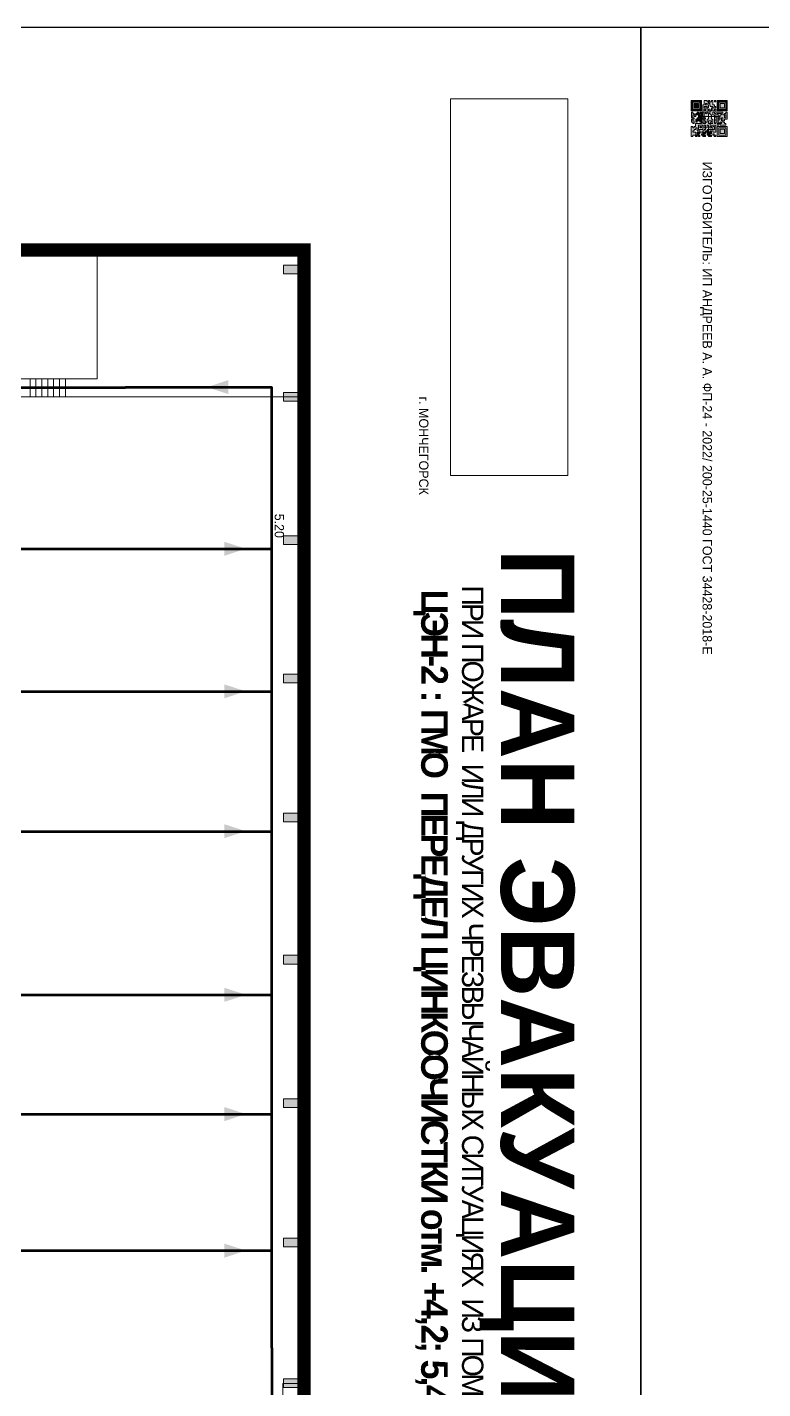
# Model space of a CAD drawing. Header units: millimetres. Extents: x 13810 to 67229, y 12374 to 21950.
# Drawn here: x 31032.9 to 31253.8, y 14741 to 15149.9 of the extents above; entities that cross this region are included whole.
import ezdxf

# ---------------------------------------------------------------- set-up
doc = ezdxf.new("R2010")
doc.units = ezdxf.units.MM
doc.layers.add('План_Штампы', color=7, linetype='Continuous')
doc.styles.add('обычный', font='arial.ttf')
picture_1 = doc.add_image_def('image1.jpg', size_in_pixel=(337, 105))

# ---------------------------------------------------------------- blocks, each defined once
blk = doc.blocks.new('QR')
at = {"lineweight": 0}
h = blk.add_hatch(color=256, dxfattribs=at)
h.dxf.hatch_style = 1
h.paths.add_polyline_path([(9241.16, 2687.38), (9242.01, 2687.38), (9242.01, 2687.83), (9241.59, 2687.83), (9241.59, 2688.68), (9239.45, 2688.68), (9239.45, 2688.25), (9239.86, 2688.25), (9239.86, 2687.83), (9240.29, 2687.83), (9240.29, 2688.25), (9241.16, 2688.25), (9241.16, 2687.83), (9240.29, 2687.83), (9240.29, 2687.38), (9239.45, 2687.38), (9239.45, 2685.22), (9238.57, 2685.22), (9238.57, 2684.8), (9239.02, 2684.8), (9239.02, 2684.37), (9238.13, 2684.37), (9238.13, 2683.92), (9239.02, 2683.92), (9239.02, 2683.5), (9239.44, 2683.5), (9239.44, 2682.64), (9239.87, 2682.64), (9239.87, 2682.18), (9239.44, 2682.18), (9239.44, 2682.64), (9238.13, 2682.64), (9238.13, 2681.76), (9237.71, 2681.76), (9237.71, 2682.64), (9238.13, 2682.64), (9238.13, 2683.07), (9237.27, 2683.07), (9237.27, 2683.51), (9237.71, 2683.51), (9237.71, 2684.37), (9238.13, 2684.37), (9238.13, 2685.22), (9237.71, 2685.22), (9237.71, 2684.8), (9237.28, 2684.8), (9237.28, 2684.38), (9235.98, 2684.38), (9235.98, 2683.92), (9236.4, 2683.92), (9236.4, 2683.49), (9236.84, 2683.49), (9236.84, 2683.07), (9236.4, 2683.07), (9236.4, 2682.64), (9235.98, 2682.64), (9235.98, 2681.76), (9237.29, 2681.76), (9237.29, 2681.33), (9239.43, 2681.33), (9239.43, 2681.76), (9240.74, 2681.76), (9240.74, 2683.05), (9239.87, 2683.05), (9239.87, 2683.5), (9240.29, 2683.5), (9240.29, 2683.91), (9240.74, 2683.91), (9240.74, 2684.81), (9240.29, 2684.81), (9240.29, 2684.79), (9240.29, 2684.37), (9239.45, 2684.37), (9239.45, 2684.8), (9239.87, 2684.8), (9239.87, 2685.21), (9240.74, 2685.21), (9240.74, 2686.1), (9240.29, 2686.1), (9240.29, 2685.64), (9239.86, 2685.64), (9239.86, 2686.95), (9240.29, 2686.95), (9240.29, 2686.52), (9240.74, 2686.52), (9240.74, 2686.1), (9241.16, 2686.1), (9241.16, 2686.53), (9241.59, 2686.53), (9241.59, 2686.1), (9242.02, 2686.1), (9242.02, 2685.21), (9241.59, 2685.21), (9241.59, 2686.1), (9241.16, 2686.1), (9241.16, 2685.21), (9240.74, 2685.21), (9240.74, 2684.81), (9242.89, 2684.81), (9242.89, 2685.22), (9242.47, 2685.22), (9242.47, 2686.11), (9242.89, 2686.11), (9242.89, 2686.52), (9242.46, 2686.52), (9242.46, 2686.95), (9242.89, 2686.95), (9242.89, 2686.52), (9243.32, 2686.52), (9243.32, 2688.26), (9242.9, 2688.26), (9242.9, 2687.83), (9242.47, 2687.83), (9242.47, 2687.38), (9242.01, 2687.38), (9242.01, 2686.94), (9241.16, 2686.94)])
h.paths.add_polyline_path([(9239.02, 2682.18), (9239.02, 2681.76), (9238.54, 2681.76), (9238.54, 2682.18)], flags=16)
h.paths.add_polyline_path([(9237.27, 2682.65), (9237.27, 2682.19), (9236.83, 2682.19), (9236.83, 2682.65)], flags=16)
h = blk.add_hatch(color=256, dxfattribs=at)
h.dxf.hatch_style = 1
h.paths.add_polyline_path([(9238.15, 2687.83), (9236.83, 2687.83), (9236.83, 2686.52), (9238.15, 2686.52)], flags=0)
h.paths.add_polyline_path([(9239.01, 2685.65), (9239.01, 2688.68), (9235.98, 2688.68), (9235.98, 2685.65)])
h.paths.add_polyline_path([(9236.41, 2686.1), (9236.41, 2688.26), (9238.56, 2688.26), (9238.56, 2686.1)], flags=16)
h.paths.add_polyline_path([(9236.83, 2686.52), (9236.83, 2687.83), (9238.15, 2687.83), (9238.15, 2686.52)], flags=0)
h = blk.add_hatch(color=256, dxfattribs=at)
h.dxf.hatch_style = 1
h.paths.add_polyline_path([(9238.15, 2686.52), (9238.15, 2687.83), (9236.83, 2687.83), (9236.83, 2686.52)])
h.paths.add_polyline_path([(9245.91, 2686.52), (9245.91, 2687.83), (9244.59, 2687.83), (9244.59, 2686.52)], flags=0)
h.paths.add_polyline_path([(9246.77, 2685.65), (9246.77, 2688.68), (9243.74, 2688.68), (9243.74, 2685.65)])
h.paths.add_polyline_path([(9244.17, 2686.1), (9244.17, 2688.26), (9246.32, 2688.26), (9246.32, 2686.1)], flags=16)
h.paths.add_polyline_path([(9244.59, 2686.52), (9244.59, 2687.83), (9245.91, 2687.83), (9245.91, 2686.52)], flags=0)
h = blk.add_hatch(color=256, dxfattribs=at)
h.dxf.hatch_style = 1
h.paths.add_polyline_path([(9240.75, 2681.76), (9240.75, 2681.35), (9241.17, 2681.35), (9241.17, 2681.76)])
h.paths.add_polyline_path([(9241.6, 2682.18), (9241.17, 2682.18), (9241.17, 2681.76), (9241.6, 2681.76)])
h.paths.add_polyline_path([(9242.47, 2681.34), (9242.47, 2682.19), (9242.02, 2682.19), (9242.02, 2681.76), (9241.6, 2681.76), (9241.6, 2681.34)])
h.paths.add_polyline_path([(9239.87, 2678.3), (9239.44, 2678.3), (9239.44, 2677.89), (9241.17, 2677.89), (9241.17, 2678.3), (9240.28, 2678.3), (9240.28, 2678.73), (9239.87, 2678.73)])
h.paths.add_polyline_path([(9240.75, 2678.73), (9240.75, 2679.19), (9240.28, 2679.19), (9240.28, 2678.73)])
h.paths.add_polyline_path([(9241.6, 2678.73), (9241.17, 2678.73), (9241.17, 2678.3), (9241.6, 2678.3)])
h.paths.add_polyline_path([(9242.02, 2678.3), (9241.6, 2678.3), (9241.6, 2677.89), (9242.48, 2677.89), (9242.48, 2678.31), (9242.9, 2678.31), (9242.9, 2678.73), (9242.02, 2678.73)])
h.paths.add_polyline_path([(9246.36, 2684.37), (9246.36, 2684.79), (9245.93, 2684.79), (9245.93, 2684.37)])
h.paths.add_polyline_path([(9246.78, 2685.2), (9246.36, 2685.2), (9246.36, 2684.79), (9246.78, 2684.79)])
h.paths.add_polyline_path([(9245.91, 2687.83), (9244.59, 2687.83), (9244.59, 2686.52), (9245.91, 2686.52)])
h = blk.add_hatch(color=256, dxfattribs=at)
h.dxf.hatch_style = 1
h.paths.add_polyline_path([(9243.32, 2686.11), (9242.89, 2686.11), (9242.89, 2685.64), (9243.32, 2685.64)])
h.paths.add_polyline_path([(9239.02, 2683.07), (9239.02, 2683.5), (9238.56, 2683.5), (9238.56, 2683.07)])
h.paths.add_polyline_path([(9236.4, 2684.8), (9236.4, 2685.22), (9235.98, 2685.22), (9235.98, 2684.8)])
h.paths.add_polyline_path([(9236.4, 2683.07), (9236.4, 2683.49), (9235.98, 2683.49), (9235.98, 2683.07)])
h = blk.add_hatch(color=256, dxfattribs=at)
h.dxf.hatch_style = 1
h.paths.add_polyline_path([(9243.32, 2682.64), (9243.32, 2683.07), (9244.62, 2683.07), (9244.62, 2684.37), (9243.74, 2684.37), (9243.74, 2684.8), (9244.62, 2684.8), (9244.62, 2684.37), (9245.48, 2684.37), (9245.48, 2685.22), (9243.32, 2685.22), (9243.32, 2683.5), (9242.89, 2683.5), (9242.89, 2683.06), (9242.01, 2683.06), (9242.01, 2683.91), (9242.47, 2683.91), (9242.47, 2683.5), (9242.89, 2683.5), (9242.89, 2684.38), (9241.59, 2684.38), (9241.59, 2683.91), (9240.74, 2683.91), (9240.74, 2683.05), (9241.59, 2683.05), (9241.59, 2682.64), (9242.47, 2682.64), (9242.47, 2682.19), (9242.91, 2682.19), (9242.91, 2681.34), (9242.48, 2681.34), (9242.48, 2680.91), (9242.91, 2680.91), (9242.91, 2679.17), (9243.75, 2679.17), (9243.75, 2678.73), (9244.2, 2678.73), (9244.2, 2678.3), (9243.75, 2678.3), (9243.75, 2677.88), (9246.78, 2677.88), (9246.78, 2678.3), (9246.35, 2678.3), (9246.35, 2679.19), (9245.48, 2679.19), (9245.48, 2678.31), (9245.05, 2678.31), (9245.05, 2678.73), (9244.62, 2678.73), (9244.62, 2679.19), (9244.2, 2679.19), (9244.2, 2679.61), (9245.05, 2679.61), (9245.05, 2680.46), (9245.48, 2680.46), (9245.48, 2681.34), (9245.04, 2681.34), (9245.04, 2681.76), (9244.63, 2681.76), (9244.63, 2682.19), (9244.21, 2682.19), (9244.21, 2681.76), (9243.32, 2681.76), (9243.32, 2682.19), (9244.21, 2682.19), (9244.21, 2682.64)])
h.paths.add_polyline_path([(9243.75, 2683.49), (9243.75, 2683.92), (9244.21, 2683.92), (9244.21, 2683.49)], flags=16)
h.paths.add_polyline_path([(9243.32, 2681.34), (9244.63, 2681.34), (9244.63, 2680.04), (9243.32, 2680.04)], flags=16)
h.paths.add_polyline_path([(9243.76, 2680.89), (9244.18, 2680.89), (9244.18, 2680.48), (9243.76, 2680.48)], flags=0)
h = blk.add_hatch(color=256, dxfattribs=at)
h.dxf.hatch_style = 1
h.paths.add_polyline_path([(9246.36, 2683.07), (9246.78, 2683.07), (9246.78, 2683.92), (9246.36, 2683.92), (9246.36, 2683.49), (9245.92, 2683.49), (9245.92, 2683.92), (9245.06, 2683.92), (9245.06, 2683.49), (9245.48, 2683.49), (9245.48, 2683.07), (9244.62, 2683.07), (9244.62, 2682.65), (9245.05, 2682.65), (9245.05, 2682.18), (9245.48, 2682.18), (9245.48, 2682.65), (9246.36, 2682.65)])
h.paths.add_polyline_path([(9246.78, 2682.18), (9246.36, 2682.18), (9246.36, 2681.75), (9245.92, 2681.75), (9245.92, 2682.18), (9245.48, 2682.18), (9245.48, 2681.34), (9245.48, 2681.34), (9245.94, 2681.34), (9245.94, 2680.91), (9246.36, 2680.91), (9246.36, 2681.34), (9246.78, 2681.34)])
h = blk.add_hatch(color=256, dxfattribs=at)
h.dxf.hatch_style = 1
h.paths.add_polyline_path([(9235.98, 2680.9), (9235.98, 2677.86), (9239.02, 2677.86), (9239.02, 2680.9)])
h.paths.add_polyline_path([(9238.57, 2680.48), (9238.57, 2678.32), (9236.41, 2678.32), (9236.41, 2680.48)], flags=16)
h.paths.add_polyline_path([(9238.15, 2680.05), (9238.15, 2678.74), (9236.83, 2678.74), (9236.83, 2680.05)], flags=0)
h = blk.add_hatch(color=256, dxfattribs=at)
h.dxf.hatch_style = 1
h.paths.add_polyline_path([(9238.15, 2680.05), (9236.83, 2680.05), (9236.83, 2678.74), (9238.15, 2678.74)])
h = blk.add_hatch(color=256, dxfattribs=at)
h.dxf.hatch_style = 1
h.paths.add_polyline_path([(9242.02, 2680.46), (9242.48, 2680.46), (9242.48, 2680.91), (9241.58, 2680.91), (9241.58, 2681.35), (9241.17, 2681.35), (9241.17, 2680.91), (9240.75, 2680.91), (9240.75, 2681.33), (9239.43, 2681.33), (9239.43, 2680.46), (9239.86, 2680.46), (9239.86, 2680.92), (9240.3, 2680.92), (9240.3, 2680.46), (9239.86, 2680.46), (9239.86, 2680.04), (9239.44, 2680.04), (9239.44, 2679.62), (9239.86, 2679.62), (9239.86, 2679.19), (9240.29, 2679.19), (9240.29, 2680.03), (9241.18, 2680.03), (9241.18, 2680.47), (9241.6, 2680.47), (9241.6, 2680.03), (9241.18, 2680.03), (9241.18, 2679.61), (9241.6, 2679.61), (9241.6, 2679.19), (9242.47, 2679.19), (9242.47, 2679.6), (9242.02, 2679.6)])
h = blk.add_hatch(color=256, dxfattribs=at)
h.dxf.hatch_style = 1
h.paths.add_polyline_path([(9244.18, 2680.48), (9244.18, 2680.89), (9243.76, 2680.89), (9243.76, 2680.48)])
h = blk.add_hatch(color=256, dxfattribs=at)
h.dxf.hatch_style = 1
h.paths.add_polyline_path([(9245.93, 2680.04), (9245.93, 2680.46), (9245.48, 2680.46), (9245.48, 2679.62), (9246.35, 2679.62), (9246.35, 2680.04)])
h.paths.add_polyline_path([(9246.78, 2680.04), (9246.78, 2680.46), (9246.35, 2680.46), (9246.35, 2680.04)])
h.paths.add_polyline_path([(9246.78, 2679.18), (9246.78, 2679.62), (9246.35, 2679.62), (9246.35, 2679.18)])
for points in [[(9237.71, 2685.22), (9238.13, 2685.22), (9238.13, 2684.37), (9237.71, 2684.37), (9237.71, 2683.51), (9237.27, 2683.51), (9237.27, 2683.07), (9238.13, 2683.07), (9238.13, 2682.64), (9237.71, 2682.64), (9237.71, 2681.76), (9238.13, 2681.76), (9238.13, 2682.64), (9239.44, 2682.64), (9239.44, 2683.5), (9239.02, 2683.5), (9239.02, 2683.07), (9238.56, 2683.07), (9238.56, 2683.5), (9239.02, 2683.5), (9239.02, 2683.92), (9238.13, 2683.92), (9238.13, 2684.37), (9239.02, 2684.37), (9239.02, 2684.8), (9238.57, 2684.8), (9238.57, 2685.22), (9239.45, 2685.22), (9239.45, 2687.38), (9240.29, 2687.38), (9240.29, 2687.83), (9239.86, 2687.83), (9239.86, 2688.25), (9239.45, 2688.25), (9239.45, 2688.68), (9241.59, 2688.68), (9241.59, 2687.83), (9242.01, 2687.83), (9242.01, 2687.38), (9242.47, 2687.38), (9242.47, 2687.83), (9242.9, 2687.83), (9242.9, 2688.26), (9243.32, 2688.26), (9243.32, 2686.52), (9242.89, 2686.52), (9242.89, 2686.11), (9243.32, 2686.11), (9243.32, 2685.64), (9242.89, 2685.64), (9242.89, 2686.11), (9242.47, 2686.11), (9242.47, 2685.22), (9242.89, 2685.22), (9242.89, 2684.81), (9240.74, 2684.81), (9240.74, 2683.91), (9241.59, 2683.91), (9241.59, 2684.38), (9242.89, 2684.38), (9242.89, 2683.5), (9242.47, 2683.5), (9242.47, 2683.91), (9242.01, 2683.91), (9242.01, 2683.06), (9242.89, 2683.06), (9242.89, 2683.5), (9243.32, 2683.5), (9243.32, 2685.22), (9245.48, 2685.22), (9245.48, 2684.37), (9244.62, 2684.37), (9244.62, 2683.07), (9245.48, 2683.07), (9245.48, 2683.49), (9245.06, 2683.49), (9245.06, 2683.92), (9245.92, 2683.92), (9245.92, 2683.49), (9246.36, 2683.49), (9246.36, 2683.92), (9246.78, 2683.92), (9246.78, 2683.07), (9246.36, 2683.07), (9246.36, 2682.65), (9245.48, 2682.65), (9245.48, 2682.18), (9245.92, 2682.18), (9245.92, 2681.75), (9246.36, 2681.75), (9246.36, 2682.18), (9246.78, 2682.18), (9246.78, 2681.34), (9246.36, 2681.34), (9246.36, 2680.91), (9245.94, 2680.91), (9245.94, 2681.34), (9245.48, 2681.34), (9245.48, 2680.46), (9245.93, 2680.46), (9245.93, 2680.04), (9246.35, 2680.04), (9246.35, 2680.46), (9246.78, 2680.46), (9246.78, 2680.04), (9246.78, 2680.04), (9246.35, 2680.04), (9246.35, 2679.62), (9246.78, 2679.62), (9246.78, 2679.18), (9246.35, 2679.18), (9246.35, 2678.3), (9246.78, 2678.3), (9246.78, 2677.88), (9243.75, 2677.88), (9243.75, 2678.3), (9244.2, 2678.3), (9244.2, 2678.73), (9243.75, 2678.73), (9243.75, 2679.17), (9242.91, 2679.17), (9242.91, 2680.91), (9242.48, 2680.91), (9242.48, 2680.46), (9242.02, 2680.46), (9242.02, 2679.6), (9242.47, 2679.6), (9242.47, 2679.19), (9241.6, 2679.19), (9241.6, 2679.61), (9241.18, 2679.61), (9241.18, 2680.03), (9240.29, 2680.03), (9240.29, 2679.19), (9240.75, 2679.19), (9240.75, 2678.73), (9240.28, 2678.73), (9240.28, 2678.3), (9241.17, 2678.3), (9241.17, 2678.73), (9241.6, 2678.73), (9241.6, 2678.3), (9242.02, 2678.3), (9242.02, 2678.73), (9242.9, 2678.73), (9242.9, 2678.31), (9242.48, 2678.31), (9242.48, 2677.89), (9241.6, 2677.89), (9241.6, 2678.3), (9241.17, 2678.3), (9241.17, 2677.89), (9239.44, 2677.89), (9239.44, 2678.3), (9239.87, 2678.3), (9239.87, 2678.73), (9240.28, 2678.73), (9240.28, 2679.19), (9240.29, 2679.19), (9239.86, 2679.19), (9239.86, 2679.62), (9239.44, 2679.62), (9239.44, 2680.04), (9239.86, 2680.04), (9239.86, 2680.46), (9239.43, 2680.46), (9239.43, 2681.33), (9237.29, 2681.33), (9237.29, 2681.76), (9235.98, 2681.76), (9235.98, 2682.64), (9236.4, 2682.64), (9236.4, 2683.07), (9235.98, 2683.07), (9235.98, 2683.49), (9236.4, 2683.49), (9236.4, 2683.92), (9235.98, 2683.92), (9235.98, 2684.38), (9237.28, 2684.38), (9237.28, 2684.8), (9237.71, 2684.8), (9237.71, 2685.22), (9237.92, 2685.22)], [(9240.74, 2686.1), (9240.74, 2686.52), (9240.29, 2686.52), (9240.29, 2686.95), (9239.86, 2686.95), (9239.86, 2685.64), (9240.29, 2685.64), (9240.29, 2686.1), (9240.74, 2686.1), (9240.74, 2686.52)], [(9240.74, 2683.05), (9240.74, 2681.76), (9239.43, 2681.76), (9239.43, 2681.33), (9240.75, 2681.33), (9240.75, 2681.35), (9240.75, 2680.91), (9241.17, 2680.91), (9241.17, 2681.35), (9241.58, 2681.35), (9241.58, 2680.91), (9242.48, 2680.91), (9242.48, 2681.34), (9242.91, 2681.34), (9242.91, 2682.19), (9242.47, 2682.19), (9242.47, 2682.64), (9241.59, 2682.64), (9241.59, 2683.05), (9240.74, 2683.05)], [(9240.74, 2685.21), (9239.87, 2685.21), (9239.87, 2684.8), (9239.45, 2684.8), (9239.45, 2684.37), (9240.29, 2684.37), (9240.29, 2684.79), (9240.29, 2684.81), (9240.74, 2684.81), (9240.74, 2685.21), (9239.87, 2685.21)], [(9240.74, 2683.91), (9240.29, 2683.91), (9240.29, 2683.5), (9239.87, 2683.5), (9239.87, 2683.05), (9240.74, 2683.05), (9240.74, 2683.91)], [(9244.62, 2683.07), (9243.32, 2683.07), (9243.32, 2682.64), (9244.21, 2682.64), (9244.21, 2682.19), (9243.32, 2682.19), (9243.32, 2681.76), (9244.21, 2681.76), (9244.21, 2682.19), (9244.63, 2682.19), (9244.63, 2681.76), (9245.04, 2681.76), (9245.04, 2681.34), (9245.48, 2681.34)], [(9244.62, 2684.37), (9244.62, 2684.8), (9243.74, 2684.8), (9243.74, 2684.37), (9244.62, 2684.37)], [(9245.48, 2682.18), (9245.05, 2682.18), (9245.05, 2682.65), (9244.62, 2682.65), (9244.62, 2683.07)], [(9239.86, 2680.46), (9239.86, 2680.92), (9240.3, 2680.92), (9240.3, 2680.46), (9239.86, 2680.46)], [(9241.6, 2681.76), (9242.02, 2681.76), (9242.02, 2682.19), (9242.47, 2682.19), (9242.47, 2681.34), (9241.6, 2681.34), (9241.6, 2681.76)], [(9245.48, 2680.46), (9245.05, 2680.46), (9245.05, 2679.61), (9244.2, 2679.61), (9244.2, 2679.19), (9244.62, 2679.19), (9244.62, 2678.73), (9245.05, 2678.73), (9245.05, 2678.31), (9245.48, 2678.31), (9245.48, 2679.19), (9246.35, 2679.19), (9246.35, 2679.07)], [(9245.48, 2682.18), (9245.48, 2681.34)], [(9246.35, 2679.62), (9245.48, 2679.62), (9245.48, 2680.46)], [(9245.48, 2680.46), (9245.48, 2679.62), (9246.35, 2679.62), (9246.35, 2680.04), (9245.93, 2680.04), (9245.93, 2680.46), (9245.48, 2680.46), (9245.48, 2679.62)], [(9246.35, 2679.62), (9246.35, 2679.18)]]:
    blk.add_lwpolyline(points, dxfattribs=at)
for points in [[(9235.98, 2685.65), (9239.01, 2685.65), (9239.01, 2688.68), (9235.98, 2688.68)], [(9236.41, 2688.26), (9238.56, 2688.26), (9238.56, 2686.1), (9236.41, 2686.1)], [(9236.83, 2687.83), (9238.15, 2687.83), (9238.15, 2686.52), (9236.83, 2686.52)], [(9240.29, 2687.83), (9241.16, 2687.83), (9241.16, 2688.25), (9240.29, 2688.25)], [(9240.29, 2688.25), (9241.16, 2688.25), (9241.16, 2687.83), (9240.29, 2687.83)], [(9242.01, 2687.38), (9241.16, 2687.38), (9241.16, 2686.94), (9242.01, 2686.94)], [(9241.16, 2687.38), (9242.01, 2687.38), (9242.01, 2686.94), (9241.16, 2686.94)], [(9241.16, 2686.53), (9241.59, 2686.53), (9241.59, 2686.1), (9241.16, 2686.1)], [(9242.89, 2686.52), (9242.46, 2686.52), (9242.46, 2686.95), (9242.89, 2686.95)], [(9243.74, 2685.65), (9246.77, 2685.65), (9246.77, 2688.68), (9243.74, 2688.68)], [(9244.17, 2688.26), (9246.32, 2688.26), (9246.32, 2686.1), (9244.17, 2686.1)], [(9244.59, 2687.83), (9245.91, 2687.83), (9245.91, 2686.52), (9244.59, 2686.52)], [(9235.98, 2684.8), (9236.4, 2684.8), (9236.4, 2685.22), (9235.98, 2685.22)], [(9236.4, 2683.07), (9236.84, 2683.07), (9236.84, 2683.49), (9236.4, 2683.49)], [(9236.83, 2682.19), (9237.27, 2682.19), (9237.27, 2682.65), (9236.83, 2682.65)], [(9239.44, 2682.64), (9239.87, 2682.64), (9239.87, 2682.18), (9239.44, 2682.18)], [(9241.16, 2686.1), (9240.74, 2686.1), (9240.74, 2685.21), (9241.16, 2685.21)], [(9241.59, 2686.1), (9242.02, 2686.1), (9242.02, 2685.21), (9241.59, 2685.21)], [(9243.75, 2683.92), (9244.21, 2683.92), (9244.21, 2683.49), (9243.75, 2683.49)], [(9245.93, 2684.79), (9246.36, 2684.79), (9246.36, 2684.37), (9245.93, 2684.37)], [(9246.36, 2685.2), (9246.78, 2685.2), (9246.78, 2684.79), (9246.36, 2684.79)], [(9235.98, 2677.86), (9239.02, 2677.86), (9239.02, 2680.9), (9235.98, 2680.9)], [(9236.41, 2680.48), (9238.57, 2680.48), (9238.57, 2678.32), (9236.41, 2678.32)], [(9236.83, 2680.05), (9238.15, 2680.05), (9238.15, 2678.74), (9236.83, 2678.74)], [(9238.54, 2682.18), (9239.02, 2682.18), (9239.02, 2681.76), (9238.54, 2681.76)], [(9240.75, 2681.76), (9241.17, 2681.76), (9241.17, 2681.35), (9240.75, 2681.35)], [(9241.17, 2682.18), (9241.6, 2682.18), (9241.6, 2681.76), (9241.17, 2681.76)], [(9241.18, 2680.03), (9241.6, 2680.03), (9241.6, 2680.47), (9241.18, 2680.47)], [(9243.32, 2680.04), (9244.63, 2680.04), (9244.63, 2681.34), (9243.32, 2681.34)], [(9243.76, 2680.89), (9244.18, 2680.89), (9244.18, 2680.48), (9243.76, 2680.48)]]:
    blk.add_lwpolyline(points, close=True, dxfattribs=at)

msp = doc.modelspace()

# ---------------------------------------------------------------- hatches: boundary and pattern name
at = {"lineweight": 0}
h = msp.add_hatch(color=256, dxfattribs=at)
h.dxf.hatch_style = 1
h.paths.add_polyline_path([(31109.84, 15078.4), (31109.84, 15075.79), (31115.23, 15075.79), (31115.23, 15078.4)])
h = msp.add_hatch(color=256, dxfattribs=at)
h.dxf.hatch_style = 1
h.paths.add_polyline_path([(31109.84, 15040.18), (31109.84, 15037.58), (31115.23, 15037.58), (31115.23, 15040.18)])
h = msp.add_hatch(color=256, dxfattribs=at)
h.dxf.hatch_style = 1
h.paths.add_polyline_path([(31109.84, 14997.14), (31109.84, 14994.53), (31115.23, 14994.53), (31115.23, 14997.14)])
h = msp.add_hatch(color=256, dxfattribs=at)
h.dxf.hatch_style = 1
h.paths.add_polyline_path([(31109.84, 14955.6), (31109.84, 14952.99), (31115.23, 14952.99), (31115.23, 14955.6)])
h = msp.add_hatch(color=256, dxfattribs=at)
h.dxf.hatch_style = 1
h.paths.add_polyline_path([(31109.84, 14913.82), (31109.84, 14911.22), (31115.23, 14911.22), (31115.23, 14913.82)])
h = msp.add_hatch(color=256, dxfattribs=at)
h.dxf.hatch_style = 1
h.paths.add_polyline_path([(31109.84, 14871.14), (31109.84, 14868.53), (31115.23, 14868.53), (31115.23, 14871.14)])
h = msp.add_hatch(color=256, dxfattribs=at)
h.dxf.hatch_style = 1
h.paths.add_polyline_path([(31109.84, 14828.05), (31109.84, 14825.45), (31115.23, 14825.45), (31115.23, 14828.05)])
h = msp.add_hatch(color=256, dxfattribs=at)
h.dxf.hatch_style = 1
h.paths.add_polyline_path([(31109.84, 14786.23), (31109.84, 14783.63), (31115.23, 14783.63), (31115.23, 14786.23)])
h = msp.add_hatch(color=256, dxfattribs=at)
h.dxf.hatch_style = 1
h.paths.add_polyline_path([(31109.84, 14743.99), (31109.84, 14741.38), (31115.23, 14741.38), (31115.23, 14743.99)])

# ---------------------------------------------------------------- linework, layer by layer
at = {"color": 126, "true_color": 0x008754}
for points in [[(31217.22, 15149.86), (31217.22, 14549.86), (30817.22, 14549.86), (30817.22, 15149.86)], [(31617.22, 15149.86), (31617.22, 14549.86), (31217.22, 14549.86), (31217.22, 15149.86)]]:
    msp.add_lwpolyline(points, close=True, dxfattribs=at)
at = {"lineweight": 100, "const_width": 4}
msp.add_lwpolyline([(31116.06, 14752.67), (31116.06, 14699.52), (30939.27, 14699.52), (30939.27, 15082.99), (31116.06, 15082.99), (31116.06, 14752.67)], dxfattribs=at)
at = {"lineweight": 0}
for points in [[(31023.14, 14742.46), (31016.42, 14742.46), (31016.42, 15038.82), (31023.14, 15038.82), (31001.1, 15038.82), (31001.1, 15044.3), (31053.95, 15044.3), (31053.95, 15083.08)], [(31115.75, 14742.57), (31109.67, 14742.57), (31109.67, 14723), (31103.8, 14723), (31103.8, 14738.74), (31023.14, 14738.74), (31023.14, 15038.82), (31116.03, 15038.82)]]:
    msp.add_lwpolyline(points, dxfattribs=at)
for points in [[(31109.84, 15075.79), (31109.84, 15078.4), (31115.23, 15078.4), (31115.23, 15075.79)], [(31035.51, 15044.3), (31035.51, 15038.82), (31033.74, 15038.82), (31033.74, 15044.3)], [(31037.28, 15044.3), (31037.28, 15038.82), (31035.51, 15038.82), (31035.51, 15044.3)], [(31039.05, 15044.3), (31039.05, 15038.82), (31037.28, 15038.82), (31037.28, 15044.3)], [(31040.82, 15044.3), (31040.82, 15038.82), (31039.05, 15038.82), (31039.05, 15044.3)], [(31042.59, 15044.3), (31042.59, 15038.82), (31040.82, 15038.82), (31040.82, 15044.3)], [(31044.36, 15044.3), (31044.36, 15038.82), (31042.59, 15038.82), (31042.59, 15044.3)], [(31109.84, 15037.58), (31109.84, 15040.18), (31115.23, 15040.18), (31115.23, 15037.58)], [(31109.84, 14994.53), (31109.84, 14997.14), (31115.23, 14997.14), (31115.23, 14994.53)], [(31109.84, 14952.99), (31109.84, 14955.6), (31115.23, 14955.6), (31115.23, 14952.99)], [(31109.84, 14911.22), (31109.84, 14913.82), (31115.23, 14913.82), (31115.23, 14911.22)], [(31109.84, 14868.53), (31109.84, 14871.14), (31115.23, 14871.14), (31115.23, 14868.53)], [(31109.84, 14825.45), (31109.84, 14828.05), (31115.23, 14828.05), (31115.23, 14825.45)], [(31109.84, 14783.63), (31109.84, 14786.23), (31115.23, 14786.23), (31115.23, 14783.63)], [(31109.84, 14741.38), (31109.84, 14743.99), (31115.23, 14743.99), (31115.23, 14741.38)]]:
    msp.add_lwpolyline(points, close=True, dxfattribs=at)
at = {"color": 126, "lineweight": 100, "true_color": 0x008754}
for points in [[(31019.84, 15041.71), (31062.41, 15041.71)], [(31106.41, 14753.25), (31106.41, 15041.71), (31062.41, 15041.71)], [(31019.84, 14993.26), (31106.41, 14993.26)], [(31019.84, 14950.38), (31106.41, 14950.38)], [(31019.84, 14908.28), (31106.41, 14908.28)], [(31019.84, 14859.32), (31106.41, 14859.32)], [(31019.84, 14823.43), (31106.41, 14823.43)], [(31019.84, 14782.47), (31106.41, 14782.47)], [(31106.41, 14753.25), (31106.41, 14735.27), (31096.01, 14735.27)]]:
    msp.add_lwpolyline(points, dxfattribs=at)
at = {"layer": 'План_Штампы', "color": 126, "true_color": 0x008754}
for points in [[(31093.33, 15043.91), (31093.33, 15039.69), (31086.86, 15041.77)], [(31092.07, 14991.12), (31092.07, 14995.33), (31098.54, 14993.25)], [(31092.07, 14948.31), (31092.07, 14952.52), (31098.54, 14950.44)], [(31092.07, 14906.31), (31092.07, 14910.52), (31098.54, 14908.44)], [(31092.13, 14857.17), (31092.14, 14861.38), (31098.6, 14859.3)], [(31092.13, 14821.35), (31092.14, 14825.56), (31098.6, 14823.48)], [(31092.13, 14780.35), (31092.14, 14784.56), (31098.6, 14782.48)]]:
    msp.add_solid(points, dxfattribs=at)

# ---------------------------------------------------------------- block references
at = {"color": 22, "lineweight": 100, "true_color": 0xbb1e10, "rotation": 270}
msp.add_blockref('QR', (28554.5, 24363.81), dxfattribs=at)

# ---------------------------------------------------------------- texts
at = {"lineweight": 0, "rotation": 270, "style": 'обычный'}
for s, insert, char_height, width, attachment_point in [('\\pi-8.4,l8.4,t8.4;{\\fProxima Nova Rg|b0|i0|c204|p2;ИЗГОТОВИТЕЛЬ: ИП АНДРЕЕВ А. А.\\fProxima Nova Rg|b0|i0|c0|p2; \\fProxima Nova Rg|b0|i0|c204|p2;ФП-24 - 2022/ 200-25-1440 ГОСТ 34428-2018-Е\\H1.2266x; }', (31236.76, 15035.47), 2.8, 191.3484, 5), ('\\pi-8.4,l8.4,t8.4;{\\fProxima Nova Rg|b0|i0|c204|p2;г. МОНЧЕГОРСК\\H1.1997x; }', (31151.99, 15024.18), 2.8, 126.6484, 5), ('\\pi-8.4,l8.4,t8.4;{\\fProxima Nova Rg|b0|i0|c0|p2;5.20\\H1.1967x; }', (31108.62, 15000.12), 2.8, 126.6484, 5), ('{\\fProxima Nova Rg|b1|i0|c204|p2;ПЛАН ЭВАКУАЦИИ}', (31197.21, 14993.22), 22, 493.8901, 1)]:
    msp.add_mtext(s, dxfattribs=dict(at, insert=insert, char_height=char_height, width=width, attachment_point=attachment_point))
at = {"color": 0, "lineweight": 0, "insert": (31170.08, 14844.75), "char_height": 8, "width": 449.2158, "attachment_point": 5, "rotation": 270, "style": 'обычный'}
msp.add_mtext('{\\fArial Black|b1|i0|c204|p34;\\H2x;\\T0.85;  \\fArial Narrow|b0|i0|c204|p34;\\H0.8x;\\W0.9;\\P\\fProxima Nova Rg|b0|i0|c204|p2;\\H0.5x;\\W1;\\C256;ПРИ ПОЖАРЕ  ИЛИ ДРУГИХ ЧРЕЗВЫЧАЙНЫХ СИТУАЦИЯХ  ИЗ ПОМЕЩЕНИЙ\\fProxima Nova Rg|b1|i0|c204|p2;\\H1.25x; \\fProxima Nova Rg|b1|i0|c0|p2;\\P\\fProxima Nova Rg|b1|i0|c204|p2;ЦЭН-2 : ГМО  ПЕРЕДЕЛ ЦИНКООЧИСТКИ\\fProxima Nova Rg|b1|i0|c0|p2; \\fProxima Nova Rg|b1|i0|c204|p2;отм. +4,2; 5,40; +6,4}', dxfattribs=at)

# ---------------------------------------------------------------- pictures from other files: only their frames are drawn
at = {"color": 7, "lineweight": 0, "true_color": 0xf5f5ff}
image = msp.add_image(picture_1, insert=(31160.07, 15128.37), size_in_units=(113.11, 35.24), rotation=-90, dxfattribs=at)
image.dxf.flags = 7

doc.saveas('drawing.dxf')
